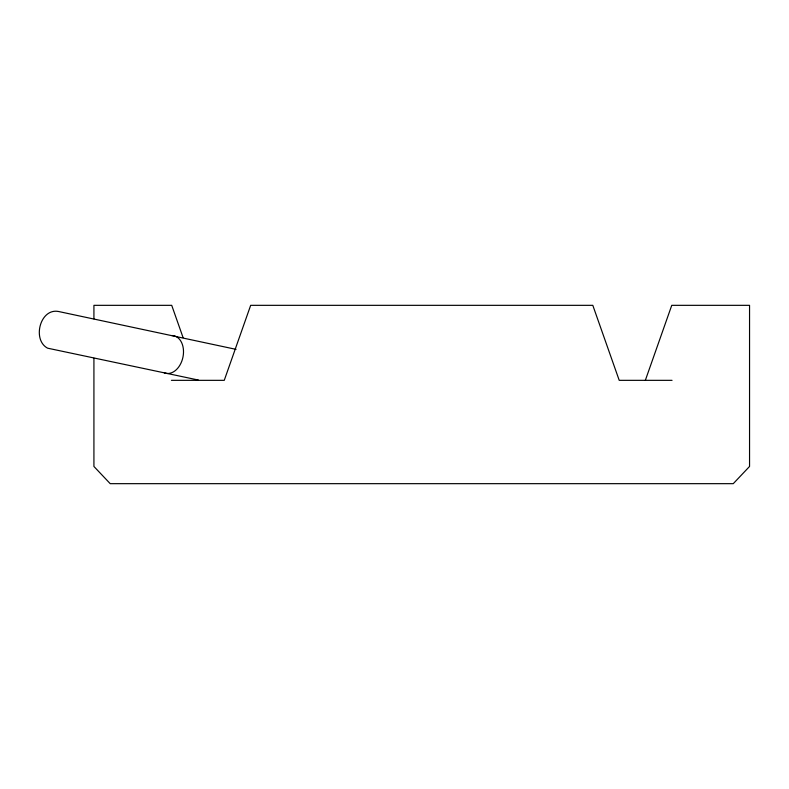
<?xml version="1.0" encoding="UTF-8"?>
<svg xmlns="http://www.w3.org/2000/svg" width="789" height="789" viewBox="0 0 789 789"><rect width="100%" height="100%" fill="white"/><g stroke="black" fill="none" stroke-linecap="round" stroke-linejoin="round"><path stroke-width="1.18" d="M645.343 380.337L671.755 305.333L749.55 305.333L749.55 466.457L733.257 483.667L110.213 483.667L93.921 466.457L93.921 358.226M171.42 380.337L224.254 380.337L250.675 305.333L592.805 305.333L619.217 380.337L672.05 380.337M198.473 380.071L47.636 348.186C31.935 340 40.081 307.907 58.534 311.497L236.049 349.359M183.097 337.643L171.716 305.333L93.921 305.333L93.921 318.864M171.795 335.522A19.202 13.433 -78.1 0 1 182.989 356.993A19.202 13.433 -78.1 0 1 164.339 372.852"/></g></svg>
